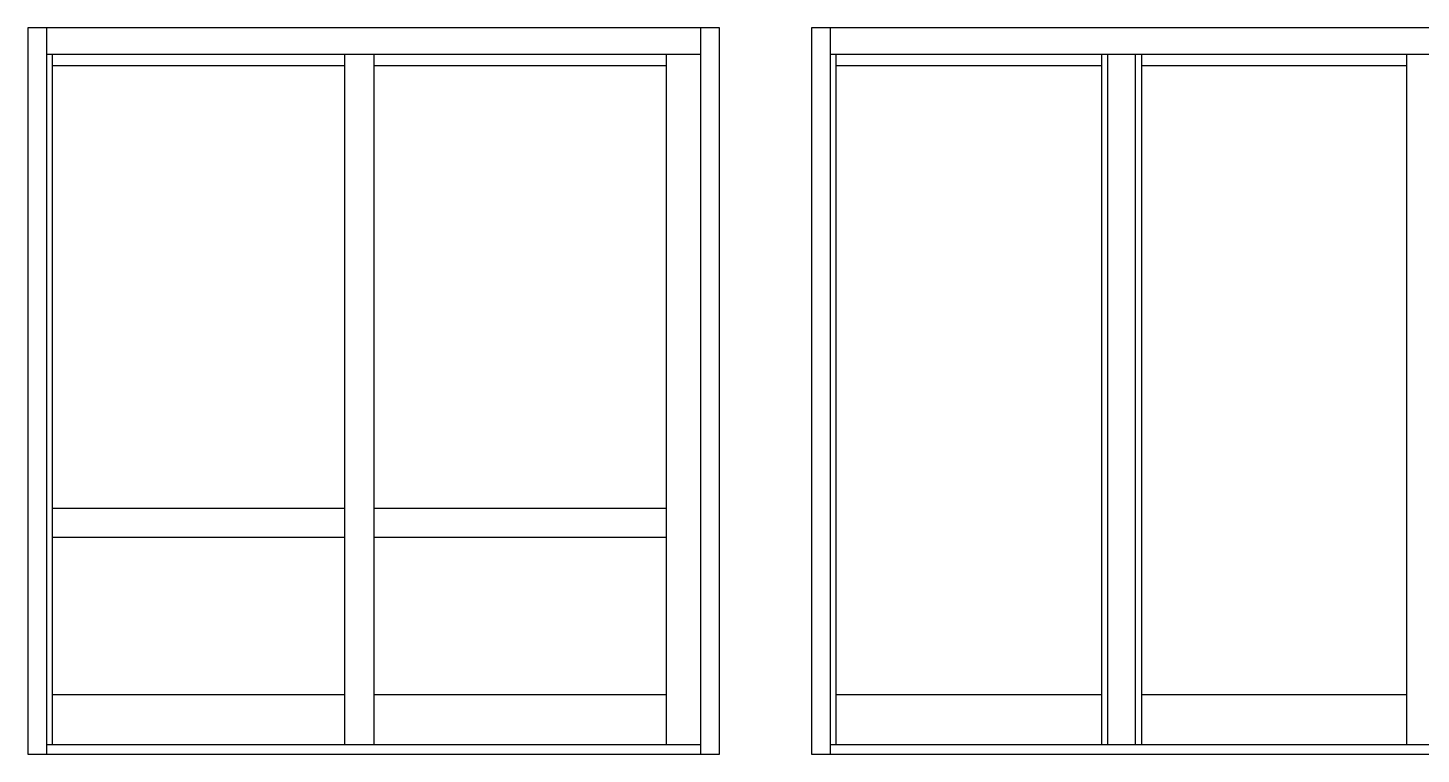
# Model space of a CAD drawing. Extents: x -120 to 130, y -63 to 29.
# Drawn here: x -119.6 to -18.6, y -62.9 to -10.1 of the extents above; entities that cross this region are included whole.
import ezdxf

# ---------------------------------------------------------------- set-up
doc = ezdxf.new("R2010")
doc.units = 0
doc.header["$LTSCALE"] = 0.25
doc.header["$MEASUREMENT"] = 0
for name, color, linetype in [('ELEV_FRAME', 1, 'CONTINUOUS'), ('ELEV_VENT', 5, 'CONTINUOUS'), ('FRAME', 1, 'CONTINUOUS')]:
    doc.layers.add(name, color=color, linetype=linetype)

msp = doc.modelspace()

# ---------------------------------------------------------------- linework, layer by layer
at = {"layer": 'ELEV_FRAME', "color": 1}
for p, q in [((5.56, -10.15), (-62.78, -10.15)), ((-62.78, -10.15), (-62.78, -62.87)), ((-61.44, -10.15), (-61.44, -62.87)), ((4.22, -12.07), (-61.44, -12.07)), ((-41.31, -12.07), (-41.31, -62.16)), ((-39.3, -12.07), (-39.3, -62.16)), ((-61.44, -62.16), (4.22, -62.16)), ((-62.78, -62.87), (5.56, -62.87))]:
    msp.add_line(p, q, dxfattribs=at)
at = {"layer": 'ELEV_VENT', "color": 5}
for p, q in [((-117.84, -62.16), (-117.84, -12.07)), ((-96.67, -12.07), (-96.67, -62.16)), ((-94.55, -12.07), (-94.55, -62.16)), ((-73.31, -62.16), (-73.31, -12.07)), ((-60.99, -62.16), (-60.99, -12.07)), ((-41.76, -12.07), (-41.76, -62.16)), ((-38.84, -12.07), (-38.84, -62.16)), ((-19.62, -12.07), (-19.62, -62.16)), ((-96.67, -12.91), (-117.84, -12.91)), ((-73.31, -12.91), (-94.55, -12.91)), ((-41.76, -12.91), (-60.99, -12.91)), ((-19.62, -12.91), (-38.84, -12.91)), ((-117.84, -45.01), (-96.67, -45.01)), ((-94.55, -45.01), (-73.31, -45.01)), ((-117.84, -47.12), (-96.67, -47.12)), ((-94.55, -47.12), (-73.31, -47.12)), ((-117.84, -58.55), (-96.67, -58.55)), ((-94.55, -58.55), (-73.31, -58.55)), ((-60.99, -58.55), (-41.76, -58.55)), ((-38.84, -58.55), (-19.62, -58.55))]:
    msp.add_line(p, q, dxfattribs=at)
at = {"layer": 'FRAME', "color": 1}
for p, q in [((-69.46, -10.15), (-119.64, -10.15)), ((-119.64, -10.15), (-119.64, -62.87)), ((-118.29, -10.15), (-118.29, -62.87)), ((-70.81, -62.87), (-70.81, -10.15)), ((-69.46, -62.87), (-69.46, -10.15)), ((-70.81, -12.07), (-118.29, -12.07)), ((-118.29, -62.16), (-70.81, -62.16)), ((-119.64, -62.87), (-69.46, -62.87))]:
    msp.add_line(p, q, dxfattribs=at)

doc.saveas('drawing.dxf')
